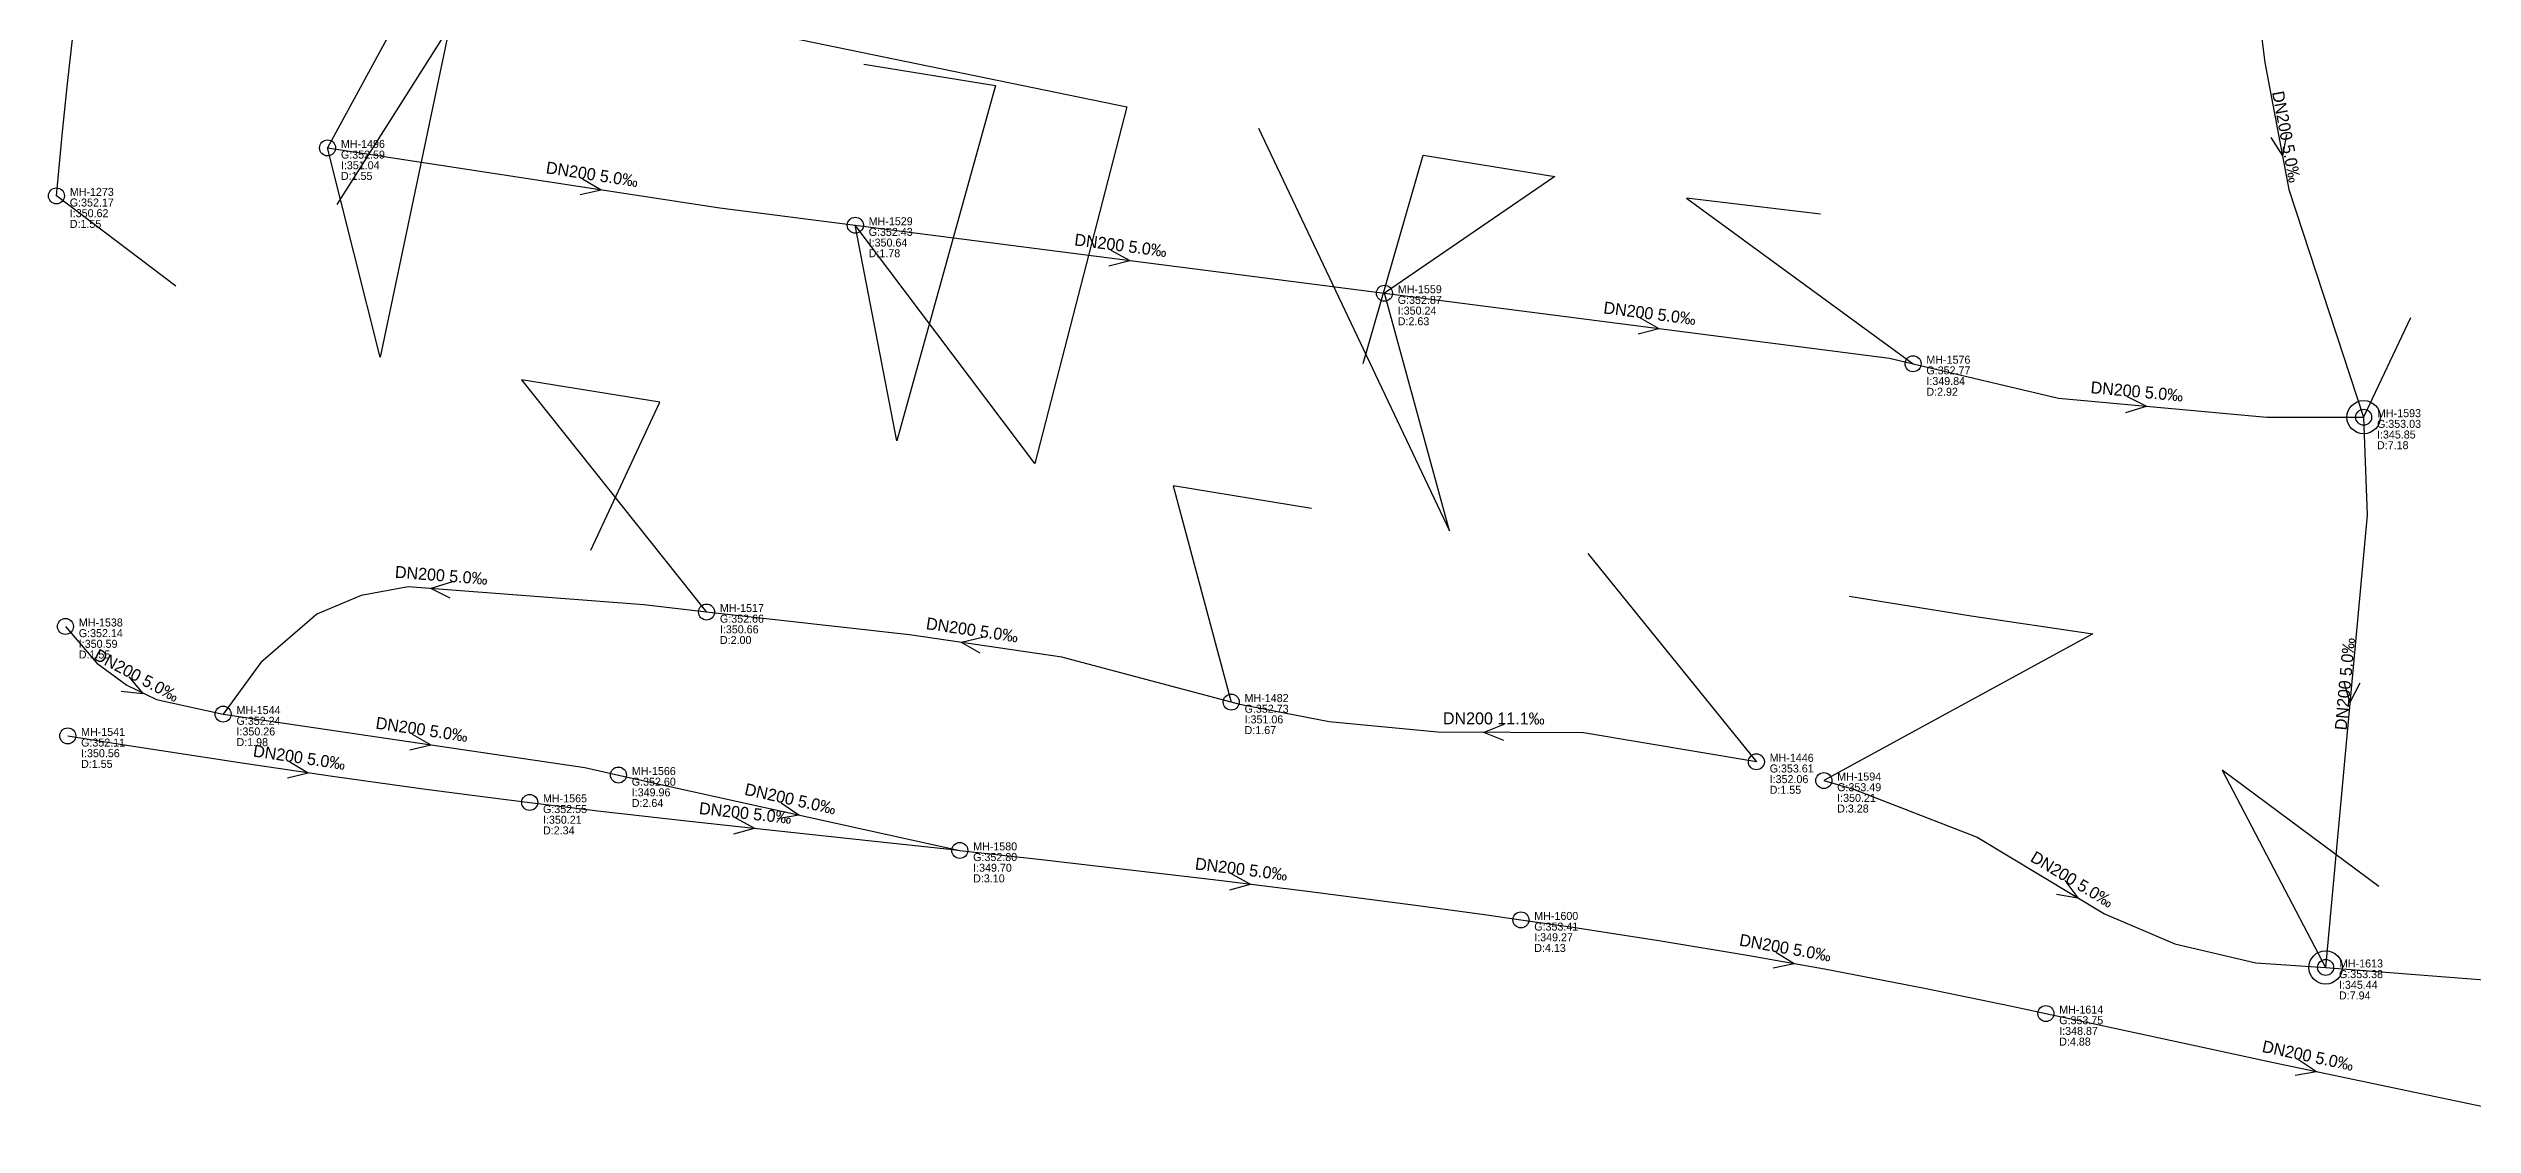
# Model space of a CAD drawing. Header units: metres. Extents: x 449900 to 451990, y 2566732 to 2570847.
# Drawn here: x 449912 to 450275.5, y 2567559.9 to 2567721.3 of the extents above; entities that cross this region are included whole.
import ezdxf
from ezdxf.enums import TextEntityAlignment as Align

# ---------------------------------------------------------------- set-up
doc = ezdxf.new("R2010")
doc.units = ezdxf.units.M
for name, color, linetype in [('SEW-DROP', 6, 'Continuous'), ('SEW-LABEL', 2, 'Continuous'), ('SEW-MH', 7, 'Continuous'), ('SEW-MH-LABEL', 8, 'Continuous'), ('SEW-PIPE-DN200', 3, 'Continuous'), ('SEW-RIDER', 8, 'Continuous')]:
    doc.layers.add(name, color=color, linetype=linetype)

msp = doc.modelspace()

# ---------------------------------------------------------------- linework, layer by layer
at = {"layer": 'SEW-DROP'}
for centre in [(450259.21, 2567666.01), (450253.51, 2567583.46)]:
    msp.add_circle(centre, 2.5, dxfattribs=at)
at = {"layer": 'SEW-LABEL'}
for p, q in [((450245.28, 2567707.96), (450247.02, 2567705.23)), ((450247.64, 2567708.4), (450247.02, 2567705.23)), ((449991.73, 2567699.4), (449994.88, 2567700.13)), ((449992.09, 2567701.77), (449994.88, 2567700.13)), ((450071.04, 2567688.7), (450074.17, 2567689.51)), ((450071.34, 2567691.08), (450074.17, 2567689.51)), ((450150.69, 2567680.89), (450153.51, 2567679.31)), ((450150.38, 2567678.5), (450153.51, 2567679.31)), ((450223.53, 2567666.73), (450226.63, 2567667.65)), ((450223.75, 2567669.12), (450226.63, 2567667.65)), ((449972.43, 2567641.27), (449969.35, 2567640.31)), ((449972.25, 2567638.88), (449969.35, 2567640.31)), ((450052.06, 2567632.98), (450048.92, 2567632.23)), ((450051.71, 2567630.6), (450048.92, 2567632.23)), ((449924.04, 2567627.05), (449926.12, 2567624.58)), ((450256.23, 2567626.31), (450257.15, 2567623.22)), ((449922.91, 2567624.93), (449926.12, 2567624.58)), ((450258.62, 2567626.09), (450257.15, 2567623.22)), ((450130.26, 2567619.91), (450127.25, 2567618.72)), ((449966.2, 2567616.11), (449969.35, 2567616.86)), ((449966.55, 2567618.48), (449969.35, 2567616.86)), ((450130.25, 2567617.51), (450127.25, 2567618.72)), ((449947.82, 2567611.93), (449950.96, 2567612.68)), ((449948.17, 2567614.3), (449950.96, 2567612.68)), ((450021.87, 2567608.17), (450024.54, 2567606.35)), ((450014.78, 2567603.5), (450017.9, 2567604.37)), ((450015.04, 2567605.89), (450017.9, 2567604.37)), ((450021.35, 2567605.83), (450024.54, 2567606.35)), ((450089.44, 2567597.5), (450092.27, 2567595.94)), ((450089.15, 2567595.12), (450092.27, 2567595.94)), ((450213.13, 2567594.44), (450216.32, 2567593.92)), ((450214.37, 2567596.5), (450216.32, 2567593.92)), ((450170.63, 2567583.41), (450173.8, 2567584.06)), ((450171.06, 2567585.77), (450173.8, 2567584.06)), ((450249.45, 2567569.65), (450252.13, 2567567.85)), ((450248.95, 2567567.3), (450252.13, 2567567.85))]:
    msp.add_line(p, q, dxfattribs=at)
at = {"layer": 'SEW-MH'}
for centre in [(449953.85, 2567706.4), (449913.19, 2567699.21), (450033, 2567694.8), (450112.35, 2567684.6), (450191.63, 2567674.03), (450259.21, 2567666.01), (450010.69, 2567636.78), (449914.54, 2567634.61), (449938.19, 2567621.46), (450089.38, 2567623.27), (449914.88, 2567618.2), (450168.13, 2567614.31), (449997.47, 2567612.33), (450178.25, 2567611.5), (449984.16, 2567608.22), (450048.67, 2567601.02), (450132.82, 2567590.59), (450253.51, 2567583.46), (450211.55, 2567576.54)]:
    msp.add_circle(centre, 1.2, dxfattribs=at)
at = {"layer": 'SEW-PIPE-DN200'}
for points in [[(449913.19, 2567699.21), (449914.12, 2567708.8), (449914.86, 2567716.06), (449916.18, 2567727.96), (449917.28, 2567737.54), (449918.09, 2567744.7), (449919.36, 2567756.69), (449920.35, 2567766.28), (449921, 2567772.38), (449922.44, 2567785.44), (449922.81, 2567788.7)], [(450242.34, 2567748.86), (450241.46, 2567742.83), (450244.4, 2567719.2), (450247.97, 2567700.15), (450259.21, 2567666.01)], [(449953.85, 2567706.4), (450012.69, 2567697.41), (450033, 2567694.8)], [(450033, 2567694.8), (450112.35, 2567684.6)], [(450112.35, 2567684.6), (450188.12, 2567674.86), (450191.63, 2567674.03)], [(450191.63, 2567674.03), (450213.42, 2567668.86), (450244.69, 2567666), (450259.21, 2567666.01)], [(450259.21, 2567666.01), (450259.72, 2567651.31), (450253.51, 2567583.46)], [(450010.69, 2567636.78), (450001.27, 2567637.84), (449965.95, 2567640.57), (449958.87, 2567639.28), (449952.25, 2567636.47), (449943.83, 2567629.23), (449938.19, 2567621.46)], [(449914.54, 2567634.61), (449919.22, 2567629.13), (449923.73, 2567625.81), (449928.17, 2567623.65), (449938.19, 2567621.46)], [(450089.38, 2567623.27), (450063.95, 2567630.02), (450041.13, 2567633.37), (450010.69, 2567636.78)], [(450168.13, 2567614.31), (450142.23, 2567618.68), (450120.31, 2567618.74), (450104.04, 2567620.3), (450090.69, 2567622.92), (450089.38, 2567623.27)], [(449938.19, 2567621.46), (449992.41, 2567613.45), (449997.47, 2567612.33)], [(449914.88, 2567618.2), (449922.76, 2567616.95), (449941.34, 2567614.09), (449954.58, 2567612.15), (449967.84, 2567610.3), (449977.47, 2567609.04), (449984.16, 2567608.22)], [(449997.47, 2567612.33), (450048.67, 2567601.02)], [(449984.16, 2567608.22), (449994.4, 2567606.98), (450007.7, 2567605.48), (450021.01, 2567604.03), (450035.87, 2567602.43), (450047.62, 2567601.14), (450048.67, 2567601.02)], [(450178.25, 2567611.5), (450182.7, 2567610.22), (450201.24, 2567602.99), (450220.35, 2567591.5), (450230.89, 2567587.02), (450243.03, 2567584.17), (450253.51, 2567583.46)], [(450048.67, 2567601.02), (450060.92, 2567599.65), (450074.22, 2567598.12), (450087.51, 2567596.53), (450100.79, 2567594.88), (450117.01, 2567592.78), (450127.34, 2567591.38), (450132.82, 2567590.59)], [(450132.82, 2567590.59), (450140.59, 2567589.48), (450153.82, 2567587.46), (450167.03, 2567585.27), (450178.34, 2567583.25), (450193.34, 2567580.34), (450206.45, 2567577.63), (450211.55, 2567576.54)], [(450253.51, 2567583.46), (450315.2, 2567578.66), (450326.28, 2567575.7)], [(450211.55, 2567576.54), (450219.54, 2567574.83), (450237.82, 2567570.89), (450245.71, 2567569.21), (450258.8, 2567566.45), (450271.9, 2567563.69), (450285, 2567560.93), (450289.8, 2567559.9)]]:
    msp.add_lwpolyline(points, dxfattribs=at)
at = {"layer": 'SEW-RIDER'}
for points in [[(449974.76, 2567744.87), (449953.85, 2567706.4)], [(449955.3, 2567697.93), (449972.16, 2567724.51), (449961.76, 2567675.01), (449953.85, 2567706.4)], [(450014.67, 2567724.72), (450073.74, 2567712.56), (450059.93, 2567659.08), (450033, 2567694.8)], [(450034.26, 2567718.99), (450054, 2567715.78), (450039.21, 2567662.46), (450033, 2567694.8)], [(450093.48, 2567709.34), (450122.11, 2567648.95), (450112.35, 2567684.6)], [(450109.15, 2567674.05), (450118.15, 2567705.32), (450137.89, 2567702.1), (450112.35, 2567684.6)], [(449931.11, 2567685.65), (449913.19, 2567699.21)], [(450177.75, 2567696.44), (450157.63, 2567698.88), (450191.63, 2567674.03)], [(450266.22, 2567680.93), (450259.21, 2567666.01)], [(449993.31, 2567646.06), (450003.67, 2567668.25), (449982.95, 2567671.63), (450010.69, 2567636.78)], [(450101.39, 2567652.33), (450080.66, 2567655.7), (450089.38, 2567623.27)], [(450142.84, 2567645.56), (450168.13, 2567614.31)], [(450182.07, 2567639.17), (450200.33, 2567636.2), (450218.61, 2567633.51), (450178.25, 2567611.5)], [(450261.49, 2567595.6), (450237.98, 2567613.04), (450253.51, 2567583.46)]]:
    msp.add_lwpolyline(points, dxfattribs=at)

# ---------------------------------------------------------------- texts
at = {"layer": 'SEW-LABEL'}
for s, rotation, p in [('DN200 5.0‰', -79.3803, (450246.74, 2567707.91)), ('DN200 5.0‰', -8.6871, (449993.39, 2567701.56)), ('DN200 5.0‰', -7.3226, (450072.68, 2567690.9)), ('DN200 5.0‰', -7.3226, (450152.03, 2567680.7)), ('DN200 5.0‰', -5.2208, (450225.13, 2567668.98)), ('DN200 5.0‰', 355.5857, (449970.84, 2567641.39)), ('DN200 5.0‰', 351.6412, (450050.4, 2567633.21)), ('DN200 5.0‰', -28.072, (449924.8, 2567626.48)), ('DN200 5.0‰', 84.7717, (450257.29, 2567625.91)), ('DN200 5.0‰', -8.4074, (449967.86, 2567618.28)), ('DN200 11.1‰', 359.8444, (450128.75, 2567619.92)), ('DN200 5.0‰', -8.3642, (449949.48, 2567614.1)), ('DN200 5.0‰', -6.2187, (450016.41, 2567605.73)), ('DN200 5.0‰', -12.4579, (450023.07, 2567607.88)), ('DN200 5.0‰', -31.0133, (450215.04, 2567595.9)), ('DN200 5.0‰', -7.0649, (450090.78, 2567597.32)), ('DN200 5.0‰', -10.1377, (450172.32, 2567585.53)), ('DN200 5.0‰', -11.9132, (450250.67, 2567569.36))]:
    msp.add_text(s, height=1.8, rotation=rotation, dxfattribs=at).set_placement(p, align=Align.CENTER)
at = {"layer": 'SEW-MH-LABEL'}
for s, p in [('MH-1496', (449955.85, 2567706.4)), ('G:352.59', (449955.85, 2567704.8)), ('D:1.55', (449955.85, 2567701.6)), ('I:351.04', (449955.85, 2567703.2)), ('MH-1273', (449915.19, 2567699.21)), ('G:352.17', (449915.19, 2567697.61)), ('D:1.55', (449915.19, 2567694.41)), ('I:350.62', (449915.19, 2567696.01)), ('MH-1529', (450035, 2567694.8)), ('G:352.43', (450035, 2567693.2)), ('I:350.64', (450035, 2567691.6)), ('D:1.78', (450035, 2567690)), ('MH-1559', (450114.35, 2567684.6)), ('G:352.87', (450114.35, 2567683)), ('D:2.63', (450114.35, 2567679.8)), ('I:350.24', (450114.35, 2567681.4)), ('G:352.77', (450193.63, 2567672.43)), ('MH-1576', (450193.63, 2567674.03)), ('D:2.92', (450193.63, 2567669.23)), ('I:349.84', (450193.63, 2567670.83)), ('MH-1593', (450261.21, 2567666.01)), ('G:353.03', (450261.21, 2567664.41)), ('I:345.85', (450261.21, 2567662.81)), ('D:7.18', (450261.21, 2567661.21)), ('MH-1517', (450012.69, 2567636.78)), ('G:352.14', (449916.54, 2567633.01)), ('MH-1538', (449916.54, 2567634.61)), ('G:352.66', (450012.69, 2567635.18)), ('I:350.66', (450012.69, 2567633.58)), ('D:1.55', (449916.54, 2567629.81)), ('I:350.59', (449916.54, 2567631.41)), ('D:2.00', (450012.69, 2567631.98)), ('MH-1544', (449940.19, 2567621.46)), ('G:352.73', (450091.38, 2567621.67)), ('MH-1482', (450091.38, 2567623.27)), ('MH-1541', (449916.88, 2567618.2)), ('G:352.24', (449940.19, 2567619.86)), ('I:350.26', (449940.19, 2567618.26)), ('D:1.67', (450091.38, 2567618.47)), ('I:351.06', (450091.38, 2567620.07)), ('G:352.11', (449916.88, 2567616.6)), ('I:350.56', (449916.88, 2567615)), ('D:1.98', (449940.19, 2567616.66)), ('MH-1446', (450170.13, 2567614.31)), ('D:1.55', (449916.88, 2567613.4)), ('G:352.60', (449999.47, 2567610.73)), ('MH-1566', (449999.47, 2567612.33)), ('G:353.61', (450170.13, 2567612.71)), ('I:352.06', (450170.13, 2567611.11)), ('MH-1594', (450180.25, 2567611.5)), ('MH-1565', (449986.16, 2567608.22)), ('D:2.64', (449999.47, 2567607.53)), ('I:349.96', (449999.47, 2567609.13)), ('D:1.55', (450170.13, 2567609.51)), ('G:353.49', (450180.25, 2567609.9)), ('I:350.21', (450180.25, 2567608.3)), ('G:352.55', (449986.16, 2567606.62)), ('D:2.34', (449986.16, 2567603.42)), ('I:350.21', (449986.16, 2567605.02)), ('D:3.28', (450180.25, 2567606.7)), ('MH-1580', (450050.67, 2567601.02)), ('G:352.80', (450050.67, 2567599.42)), ('D:3.10', (450050.67, 2567596.22)), ('I:349.70', (450050.67, 2567597.82)), ('G:353.41', (450134.82, 2567588.99)), ('MH-1600', (450134.82, 2567590.59)), ('D:4.13', (450134.82, 2567585.79)), ('I:349.27', (450134.82, 2567587.39)), ('G:353.38', (450255.51, 2567581.86)), ('MH-1613', (450255.51, 2567583.46)), ('D:7.94', (450255.51, 2567578.66)), ('I:345.44', (450255.51, 2567580.26)), ('G:353.75', (450213.55, 2567574.94)), ('MH-1614', (450213.55, 2567576.54)), ('D:4.88', (450213.55, 2567571.74)), ('I:348.87', (450213.55, 2567573.34))]:
    msp.add_text(s, height=1.2, dxfattribs=at).set_placement(p)

doc.saveas('drawing.dxf')
